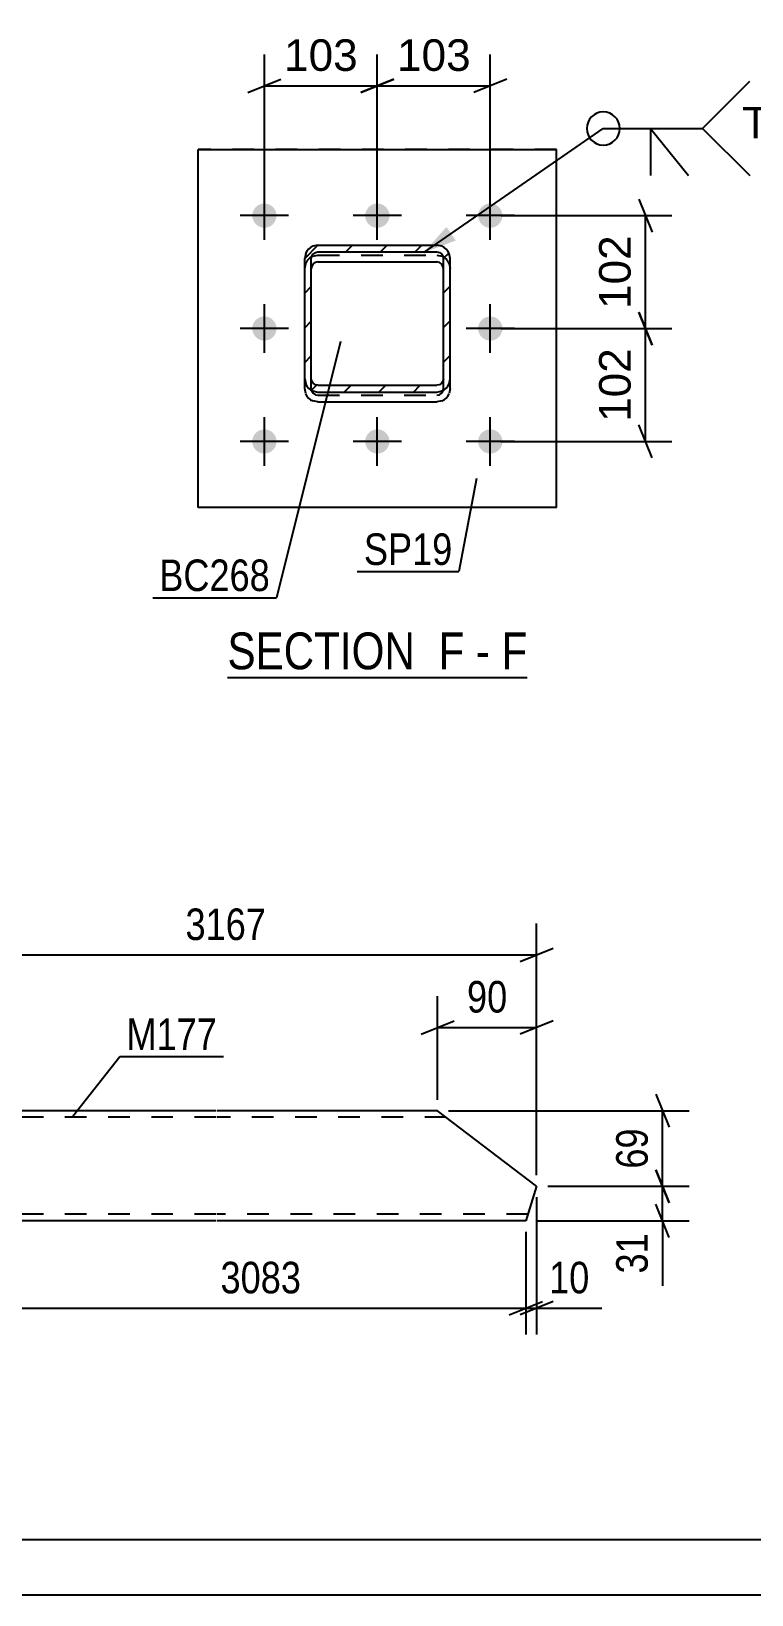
# Model space of a CAD drawing. Header units: millimetres. Extents: x 0 to 841, y 0 to 594.
# Drawn here: x 258.1 to 323.4, y 0 to 141.9 of the extents above; entities that cross this region are included whole.
import ezdxf

# ---------------------------------------------------------------- set-up
doc = ezdxf.new("R2010")
doc.units = ezdxf.units.MM
doc.linetypes.add('DXK_LINE_DOT2', pattern=[3.9198, 1.9599, -1.9599])
doc.styles.add('Arial', font='ARIAL.TTF', dxfattribs={"height": 0.2})
doc.styles.add('Arial Narrow', font='ARIALN.TTF', dxfattribs={"height": 0.2})

# ---------------------------------------------------------------- blocks, each defined once
blk = doc.blocks.new('Unknown-318465150-1115')
at = {"color": 5, "linetype": 'Continuous'}
for p, q in [((5, 5), (836, 5)), ((0, 0), (841, 0))]:
    blk.add_line(p, q, dxfattribs=at)
blk = doc.blocks.new('Unknown-318465150-49 - 2904')
at = {"color": 6, "linetype": 'Continuous'}
blk.add_line((275.87, 83.26), (303.08, 83.26), dxfattribs=at)
at = {"color": 0, "linetype": 'Continuous'}
for points in [[(293.98, 84.01), (293.98, 87.51), (275.87, 87.51), (275.87, 84.01)], [(297.37, 84.01), (297.37, 87.51), (295.03, 87.51), (295.03, 84.01)], [(299.69, 84.01), (299.69, 87.51), (298.42, 87.51), (298.42, 84.01)], [(303.08, 84.01), (303.08, 87.51), (300.74, 87.51), (300.74, 84.01)]]:
    blk.add_wipeout(points, dxfattribs=at)
at = {"color": 7, "linetype": 'Continuous', "style": 'Arial Narrow'}
for s, p in [('SECTION ', (275.87, 84.01)), ('F', (295.03, 84.01)), ('F', (300.74, 84.01)), ('-', (298.42, 84.01))]:
    blk.add_text(s, height=3.34, dxfattribs=at).set_placement(p)
blk = doc.blocks.new('Part-318465150-2916 - 2904')
at = {"color": 2, "linetype": 'Continuous'}
for p, q in [((273.22, 131.19), (305.72, 131.19)), ((273.22, 98.69), (273.22, 131.19)), ((305.72, 98.69), (305.72, 131.19)), ((305.72, 98.69), (273.22, 98.69))]:
    blk.add_line(p, q, dxfattribs=at)
at = {"color": 7, "linetype": 'DXK_LINE_DOT2'}
for p, q in [((305.72, 131.19), (273.22, 131.19)), ((305.72, 98.69), (273.22, 98.69))]:
    blk.add_line(p, q, dxfattribs=at)
blk = doc.blocks.new('Part-318465150-3003 - 2904')
at = {"linetype": 'Continuous'}
h = blk.add_hatch(dxfattribs=at)
h.set_pattern_fill('', scale=0.7, style=0, pattern_type=0)
h.set_pattern_definition([(45, (284.0763, 122.4975), (-1.57154, 1.57154), [])])
h.paths.add_polyline_path([(294.88, 122.5), (284.08, 122.5), (283.62, 122.41), (283.23, 122.14), (282.97, 121.75), (282.88, 121.29), (282.88, 110.39), (282.97, 109.93), (283.23, 109.54), (283.62, 109.28), (284.08, 109.18), (294.88, 109.18), (295.34, 109.28), (295.72, 109.54), (295.98, 109.93), (296.08, 110.39), (296.08, 121.29), (295.98, 121.75), (295.72, 122.14), (295.34, 122.41)])
h.paths.add_polyline_path([(295.43, 121.52), (295.48, 121.29), (295.48, 110.39), (295.43, 110.16), (295.3, 109.97), (295.11, 109.83), (294.88, 109.79), (284.08, 109.79), (283.85, 109.83), (283.65, 109.97), (283.52, 110.16), (283.48, 110.39), (283.48, 121.29), (283.52, 121.52), (283.65, 121.72), (283.85, 121.85), (284.08, 121.89), (294.88, 121.89), (295.11, 121.85), (295.3, 121.72)])
at = {"color": 2, "linetype": 'Continuous'}
for p, q in [((284.08, 122.5), (283.62, 122.41)), ((284.08, 122.5), (294.88, 122.5)), ((295.34, 122.41), (294.88, 122.5)), ((282.97, 121.75), (282.88, 121.29)), ((282.88, 110.39), (282.88, 121.29)), ((283.48, 121.29), (283.52, 121.52)), ((283.48, 110.39), (283.48, 121.29)), ((283.52, 121.52), (283.65, 121.72)), ((283.65, 120.81), (283.52, 120.61)), ((283.65, 121.72), (283.85, 121.85)), ((283.85, 120.94), (283.65, 120.81)), ((283.85, 121.85), (284.08, 121.89)), ((284.08, 120.99), (283.85, 120.94)), ((284.08, 121.89), (294.88, 121.89)), ((284.08, 120.99), (294.88, 120.99)), ((294.88, 121.89), (295.11, 121.85)), ((295.11, 120.94), (294.88, 120.99)), ((295.11, 121.85), (295.3, 121.72)), ((295.3, 120.81), (295.11, 120.94)), ((295.3, 121.72), (295.43, 121.52)), ((295.43, 120.61), (295.3, 120.81)), ((295.43, 121.52), (295.48, 121.29)), ((295.48, 110.39), (295.48, 121.29)), ((296.08, 121.29), (295.98, 121.75)), ((296.08, 110.39), (296.08, 121.29)), ((283.52, 120.61), (283.48, 120.38)), ((295.48, 120.38), (295.43, 120.61)), ((282.88, 109.49), (282.88, 110.39)), ((282.88, 110.39), (282.97, 109.93)), ((282.97, 109.03), (282.88, 109.49)), ((283.52, 110.16), (283.48, 110.39)), ((283.65, 109.97), (283.52, 110.16)), ((283.85, 109.83), (283.65, 109.97)), ((284.08, 109.79), (283.85, 109.83)), ((284.08, 109.79), (294.88, 109.79)), ((295.11, 109.83), (294.88, 109.79)), ((295.3, 109.97), (295.11, 109.83)), ((295.43, 110.16), (295.3, 109.97)), ((295.48, 110.39), (295.43, 110.16)), ((295.98, 109.93), (296.08, 110.39)), ((296.08, 109.49), (295.98, 109.03)), ((296.08, 109.49), (296.08, 110.39)), ((283.62, 109.28), (284.08, 109.18)), ((284.08, 108.28), (283.62, 108.37)), ((284.08, 109.18), (294.88, 109.18)), ((284.08, 108.28), (294.88, 108.28)), ((294.88, 109.18), (295.34, 109.28)), ((295.34, 108.37), (294.88, 108.28))]:
    blk.add_line(p, q, dxfattribs=at)
at = {"color": 7, "linetype": 'DXK_LINE_DOT2'}
for p, q in [((282.88, 110.39), (282.88, 121.29)), ((282.88, 120.38), (282.97, 120.84)), ((283.48, 109.49), (283.48, 121.29)), ((283.62, 121.5), (284.08, 121.59)), ((284.08, 121.59), (294.88, 121.59)), ((294.88, 121.59), (295.34, 121.5)), ((295.48, 109.49), (295.48, 121.29)), ((295.98, 120.84), (296.08, 120.38)), ((296.08, 110.39), (296.08, 121.29)), ((283.48, 109.49), (283.52, 109.26)), ((295.43, 109.26), (295.48, 109.49)), ((283.52, 109.26), (283.65, 109.06)), ((283.65, 109.06), (283.85, 108.93)), ((283.85, 108.93), (284.08, 108.88)), ((284.08, 108.88), (294.88, 108.88)), ((294.88, 108.88), (295.11, 108.93)), ((295.11, 108.93), (295.3, 109.06)), ((295.3, 109.06), (295.43, 109.26))]:
    blk.add_line(p, q, dxfattribs=at)
at = {"color": 2, "linetype": 'Continuous'}
for centre, start, end in [((284.08, 121.29), 112.7469, 157.7454), ((294.87, 121.29), 22.2546, 67.2531), ((284.08, 110.39), 202.2546, 247.2531), ((294.87, 110.39), 292.7469, 337.7454), ((284.08, 109.48), 202.2546, 247.2531), ((294.87, 109.48), 292.7469, 337.7454)]:
    blk.add_arc(centre, 1.21, start, end, dxfattribs=at)
at = {"color": 7, "linetype": 'DXK_LINE_DOT2'}
for centre, start, end in [((284.08, 120.39), 112.7469, 157.7454), ((294.87, 120.39), 22.2546, 67.2531)]:
    blk.add_arc(centre, 1.21, start, end, dxfattribs=at)
blk = doc.blocks.new('Bolt-318465150-3009 - 2904')
at = {"linetype": 'Continuous'}
for points in [[(279.22, 124.09, -1), (279.22, 126.29, -1)], [(289.47, 124.09, -1), (289.47, 126.29, -1)], [(299.72, 124.09, -1), (299.72, 126.29, -1)], [(279.22, 113.84, -1), (279.22, 116.04, -1)], [(299.72, 113.84, -1), (299.72, 116.04, -1)], [(279.22, 103.59, -1), (279.22, 105.79, -1)], [(289.47, 103.59, -1), (289.47, 105.79, -1)], [(299.72, 103.59, -1), (299.72, 105.79, -1)]]:
    blk.add_hatch(color=1, dxfattribs=at).paths.add_polyline_path(points)
at = {"color": 1, "linetype": 'Continuous'}
for p, q in [((279.22, 122.99), (279.22, 127.39)), ((289.47, 122.99), (289.47, 127.39)), ((299.72, 122.99), (299.72, 127.39)), ((281.42, 125.19), (277.02, 125.19)), ((291.67, 125.19), (287.27, 125.19)), ((301.92, 125.19), (297.52, 125.19)), ((279.22, 112.74), (279.22, 117.14)), ((299.72, 112.74), (299.72, 117.14)), ((281.42, 114.94), (277.02, 114.94)), ((301.92, 114.94), (297.52, 114.94)), ((279.22, 102.49), (279.22, 106.89)), ((289.47, 102.49), (289.47, 106.89)), ((299.72, 102.49), (299.72, 106.89)), ((281.42, 104.69), (277.02, 104.69)), ((291.67, 104.69), (287.27, 104.69)), ((301.92, 104.69), (297.52, 104.69))]:
    blk.add_line(p, q, dxfattribs=at)
blk = doc.blocks.new('Part-318465150-2193 - 2177')
at = {"color": 2, "linetype": 'Continuous'}
for p, q in [((247.49, 39.54), (248.87, 43.94)), ((274.84, 43.94), (248.87, 43.94)), ((294.94, 43.94), (274.94, 43.94)), ((303.93, 37.08), (294.94, 43.94)), ((254.84, 33.94), (247.49, 39.54)), ((303.93, 37.08), (302.95, 33.94)), ((274.84, 33.94), (254.84, 33.94)), ((302.95, 33.94), (274.94, 33.94))]:
    blk.add_line(p, q, dxfattribs=at)
at = {"color": 7, "linetype": 'DXK_LINE_DOT2'}
for p, q in [((274.84, 43.34), (248.68, 43.34)), ((295.73, 43.34), (274.94, 43.34)), ((274.84, 34.54), (254.05, 34.54)), ((303.14, 34.54), (274.94, 34.54))]:
    blk.add_line(p, q, dxfattribs=at)
blk = doc.blocks.new('StraightDimension-318465150-7246 - 2904')
at = {"color": 7, "linetype": 'Continuous'}
for p, q in [((313.21, 116.44), (314.41, 113.44)), ((300.72, 114.94), (316.21, 114.94)), ((313.81, 104.69), (313.81, 114.94)), ((314.41, 103.19), (313.21, 106.19)), ((300.72, 104.69), (316.21, 104.69))]:
    blk.add_line(p, q, dxfattribs=at)
at = {"color": 0}
blk.add_wipeout([(313.06, 113.75), (308.86, 113.75), (308.86, 105.87), (313.06, 105.87)], dxfattribs=at)
at = {"color": 3, "style": 'Arial'}
blk.add_text('102', height=2.865, rotation=90.0002, dxfattribs=at).set_placement((312.46, 106.47))
blk = doc.blocks.new('StraightDimension-318465150-7248 - 2904')
at = {"color": 7, "linetype": 'Continuous'}
for p, q in [((313.21, 126.69), (314.41, 123.69)), ((300.72, 125.19), (316.21, 125.19)), ((313.81, 114.94), (313.81, 125.19)), ((314.41, 113.44), (313.21, 116.44)), ((300.72, 114.94), (316.21, 114.94))]:
    blk.add_line(p, q, dxfattribs=at)
at = {"color": 0}
blk.add_wipeout([(313.06, 124), (308.86, 124), (308.86, 116.12), (313.06, 116.12)], dxfattribs=at)
at = {"color": 3, "style": 'Arial'}
blk.add_text('102', height=2.865, rotation=90.0002, dxfattribs=at).set_placement((312.46, 116.72))
blk = doc.blocks.new('StraightDimension-318465150-7250 - 2904')
at = {"color": 7, "linetype": 'Continuous'}
for p, q in [((279.22, 126.19), (279.22, 139.83)), ((289.47, 126.19), (289.47, 139.83)), ((277.72, 136.38), (280.72, 137.58)), ((279.22, 136.98), (289.47, 136.98)), ((290.97, 137.58), (287.97, 136.38))]:
    blk.add_line(p, q, dxfattribs=at)
at = {"color": 0}
blk.add_wipeout([(288.28, 137.73), (288.28, 141.93), (280.41, 141.93), (280.41, 137.73)], dxfattribs=at)
at = {"color": 3, "style": 'Arial'}
blk.add_text('103', height=2.865, dxfattribs=at).set_placement((281.01, 138.33))
blk = doc.blocks.new('StraightDimension-318465150-7252 - 2904')
at = {"color": 7, "linetype": 'Continuous'}
for p, q in [((289.47, 126.19), (289.47, 139.83)), ((299.72, 126.19), (299.72, 139.83)), ((287.97, 136.38), (290.97, 137.58)), ((289.47, 136.98), (299.72, 136.98)), ((301.22, 137.58), (298.22, 136.38))]:
    blk.add_line(p, q, dxfattribs=at)
at = {"color": 0}
blk.add_wipeout([(298.53, 137.73), (298.53, 141.93), (290.66, 141.93), (290.66, 137.73)], dxfattribs=at)
at = {"color": 3, "style": 'Arial'}
blk.add_text('103', height=2.865, dxfattribs=at).set_placement((291.26, 138.33))
blk = doc.blocks.new('StraightDimension-318465150-2255 - 2177')
at = {"color": 7, "linetype": 'Continuous'}
for p, q in [((254.84, 32.94), (254.84, 23.61)), ((302.95, 32.94), (302.95, 23.61)), ((256.34, 26.61), (253.34, 25.41)), ((254.84, 26.01), (302.95, 26.01)), ((301.45, 25.41), (304.45, 26.61))]:
    blk.add_line(p, q, dxfattribs=at)
at = {"color": 0}
blk.add_wipeout([(283.15, 26.76), (283.15, 30.96), (274.64, 30.96), (274.64, 26.76)], dxfattribs=at)
at = {"color": 3, "style": 'Arial Narrow'}
blk.add_text('3083', height=2.863, dxfattribs=at).set_placement((275.24, 27.36))
blk = doc.blocks.new('StraightDimension-318465150-2242 - 2177')
at = {"color": 7, "linetype": 'Continuous'}
for p, q in [((303.93, 36.08), (303.93, 23.61)), ((302.95, 32.94), (302.95, 23.61)), ((301.45, 25.41), (304.45, 26.61)), ((305.43, 26.61), (302.43, 25.41)), ((302.95, 26.01), (303.93, 26.01)), ((303.93, 26.01), (309.84, 26.01)), ((303.93, 26.01), (309.84, 26.01))]:
    blk.add_line(p, q, dxfattribs=at)
at = {"color": 0}
blk.add_wipeout([(309.31, 26.76), (309.31, 30.96), (304.46, 30.96), (304.46, 26.76)], dxfattribs=at)
at = {"color": 3, "style": 'Arial Narrow'}
blk.add_text('10', height=2.863, dxfattribs=at).set_placement((305.06, 27.36))
blk = doc.blocks.new('StraightDimension-318465150-2311 - 2177')
at = {"color": 7, "linetype": 'Continuous'}
for p, q in [((314.76, 45.44), (315.96, 42.44)), ((295.94, 43.94), (317.76, 43.94)), ((315.36, 37.08), (315.36, 43.94)), ((315.96, 35.58), (314.76, 38.58)), ((304.93, 37.08), (317.76, 37.08))]:
    blk.add_line(p, q, dxfattribs=at)
at = {"color": 0}
blk.add_wipeout([(314.61, 42.94), (310.41, 42.94), (310.41, 38.08), (314.61, 38.08)], dxfattribs=at)
at = {"color": 3, "style": 'Arial Narrow'}
blk.add_text('69', height=2.863, rotation=90.0002, dxfattribs=at).set_placement((314.01, 38.68))
blk = doc.blocks.new('StraightDimension-318465150-2335 - 2177')
at = {"color": 7, "linetype": 'Continuous'}
for p, q in [((314.76, 38.58), (315.96, 35.58)), ((304.93, 37.08), (317.76, 37.08)), ((315.36, 33.94), (315.36, 37.08)), ((315.96, 32.44), (314.76, 35.44)), ((303.95, 33.94), (317.76, 33.94)), ((315.36, 33.94), (315.36, 28.03)), ((315.36, 33.94), (315.36, 28.03))]:
    blk.add_line(p, q, dxfattribs=at)
at = {"color": 0}
blk.add_wipeout([(314.61, 33.41), (310.41, 33.41), (310.41, 28.56), (314.61, 28.56)], dxfattribs=at)
at = {"color": 3, "style": 'Arial Narrow'}
blk.add_text('31', height=2.863, rotation=90.0002, dxfattribs=at).set_placement((314.01, 29.16))
blk = doc.blocks.new('StraightDimension-318465150-2401 - 2177')
at = {"color": 7, "linetype": 'Continuous'}
for p, q in [((247.49, 40.54), (247.49, 60.93)), ((303.93, 38.08), (303.93, 60.93)), ((248.99, 58.68), (245.99, 57.48)), ((302.43, 57.48), (305.43, 58.68)), ((247.49, 58.08), (303.93, 58.08))]:
    blk.add_line(p, q, dxfattribs=at)
at = {"color": 0}
blk.add_wipeout([(279.97, 58.83), (279.97, 63.03), (271.46, 63.03), (271.46, 58.83)], dxfattribs=at)
at = {"color": 3, "style": 'Arial Narrow'}
blk.add_text('3167', height=2.863, dxfattribs=at).set_placement((272.06, 59.43))
blk = doc.blocks.new('StraightDimension-318465150-15582 - 2177')
at = {"color": 7, "linetype": 'Continuous'}
for p, q in [((294.94, 44.94), (294.94, 54.35)), ((303.93, 38.08), (303.93, 54.35)), ((293.44, 50.9), (296.44, 52.1)), ((294.94, 51.5), (303.93, 51.5)), ((305.43, 52.1), (302.43, 50.9))]:
    blk.add_line(p, q, dxfattribs=at)
at = {"color": 0}
blk.add_wipeout([(301.86, 52.25), (301.86, 56.45), (297.01, 56.45), (297.01, 52.25)], dxfattribs=at)
at = {"color": 3, "style": 'Arial Narrow'}
blk.add_text('90', height=2.863, dxfattribs=at).set_placement((297.61, 52.85))
blk = doc.blocks.new('Mark-318465150-2912 - 2904')
at = {"color": 0}
blk.add_wipeout([(296.28, 93.48), (296.28, 96.48), (288.25, 96.48), (288.25, 93.48)], dxfattribs=at)
blk.add_wipeout([(296.28, 93.48), (296.28, 96.48), (288.25, 96.48), (288.25, 93.48)], dxfattribs=at)
at = {"color": 30, "linetype": 'Continuous'}
for p in [(298.48, 101.33), (287.65, 92.88)]:
    blk.add_line(p, (296.88, 92.88), dxfattribs=at)
at = {"color": 3, "style": 'Arial Narrow'}
blk.add_text('SP19', height=2.863, dxfattribs=at).set_placement((288.25, 93.48))
blk = doc.blocks.new('WeldMark-318465150-3094 - 2904')
at = {"linetype": 'Continuous'}
blk.add_hatch(color=30, dxfattribs=at).paths.add_polyline_path([(296.59, 122.93), (293.7, 121.84), (295.74, 124.16)])
at = {"color": 30, "linetype": 'Continuous'}
for p, q in [((293.7, 121.84), (309.98, 133.1)), ((309.98, 133.1), (318.98, 133.1))]:
    blk.add_line(p, q, dxfattribs=at)
at = {"color": 3, "linetype": 'Continuous'}
for q in [(317.7, 128.82), (314.27, 128.82)]:
    blk.add_line((314.27, 133.1), q, dxfattribs=at)
for start, end in [(90, 270), (270, 90)]:
    blk.add_arc((309.98, 133.1), 1.5, start, end, dxfattribs=at)
at = {"color": 0, "linetype": 'Continuous'}
blk.add_wipeout([(330.36, 132.2), (330.36, 135.2), (322.58, 135.2), (322.58, 132.2)], dxfattribs=at)
blk.add_wipeout([(330.36, 132.2), (330.36, 135.2), (322.58, 135.2), (322.58, 132.2)], dxfattribs=at)
at = {"color": 3, "linetype": 'Continuous'}
for q in [(323.27, 137.39), (323.27, 128.82)]:
    blk.add_line((318.98, 133.1), q, dxfattribs=at)
at = {"color": 3, "linetype": 'Continuous', "style": 'Arial'}
blk.add_text('TYP', height=2.865, dxfattribs=at).set_placement((322.58, 132.2))
blk = doc.blocks.new('Mark-318465150-2999 - 2904')
at = {"color": 0}
blk.add_wipeout([(279.72, 91.11), (279.72, 94.11), (269.68, 94.11), (269.68, 91.11)], dxfattribs=at)
blk.add_wipeout([(279.72, 91.11), (279.72, 94.11), (269.68, 94.11), (269.68, 91.11)], dxfattribs=at)
at = {"color": 30, "linetype": 'Continuous'}
for p in [(286.13, 113.76), (269.08, 90.51)]:
    blk.add_line(p, (280.32, 90.51), dxfattribs=at)
at = {"color": 3, "style": 'Arial Narrow'}
blk.add_text('BC268', height=2.863, dxfattribs=at).set_placement((269.68, 91.11))
blk = doc.blocks.new('Mark-318465150-2189 - 2177')
at = {"color": 0}
blk.add_wipeout([(274.92, 49.45), (274.92, 52.45), (266.7, 52.45), (266.7, 49.45)], dxfattribs=at)
blk.add_wipeout([(274.92, 49.45), (274.92, 52.45), (266.7, 52.45), (266.7, 49.45)], dxfattribs=at)
at = {"color": 30, "linetype": 'Continuous'}
for p, q in [((261.84, 43.44), (266.1, 48.85)), ((266.1, 48.85), (275.52, 48.85))]:
    blk.add_line(p, q, dxfattribs=at)
at = {"color": 3, "style": 'Arial Narrow'}
blk.add_text('M177', height=2.863, dxfattribs=at).set_placement((266.7, 49.45))

msp = doc.modelspace()

# ---------------------------------------------------------------- block references
for name in ['Unknown-318465150-1115', 'Part-318465150-2916 - 2904', 'Bolt-318465150-3009 - 2904', 'Part-318465150-3003 - 2904', 'Part-318465150-2193 - 2177']:
    msp.add_blockref(name, (0, 0))

# ---------------------------------------------------------------- next in the draw order: block references
for name in ['StraightDimension-318465150-7250 - 2904', 'StraightDimension-318465150-7246 - 2904', 'Mark-318465150-2999 - 2904', 'Mark-318465150-2912 - 2904', 'Unknown-318465150-49 - 2904', 'StraightDimension-318465150-2255 - 2177']:
    msp.add_blockref(name, (0, 0))

# ---------------------------------------------------------------- next in the draw order: block references
for name in ['StraightDimension-318465150-7248 - 2904', 'StraightDimension-318465150-2242 - 2177']:
    msp.add_blockref(name, (0, 0))

# ---------------------------------------------------------------- next in the draw order: block references
for name in ['StraightDimension-318465150-7252 - 2904', 'StraightDimension-318465150-2311 - 2177']:
    msp.add_blockref(name, (0, 0))

# ---------------------------------------------------------------- next in the draw order: block references
for name in ['WeldMark-318465150-3094 - 2904', 'StraightDimension-318465150-2335 - 2177']:
    msp.add_blockref(name, (0, 0))

# ---------------------------------------------------------------- next in the draw order: block references
msp.add_blockref('StraightDimension-318465150-2401 - 2177', (0, 0))

# ---------------------------------------------------------------- next in the draw order: block references
for name in ['StraightDimension-318465150-15582 - 2177', 'Mark-318465150-2189 - 2177']:
    msp.add_blockref(name, (0, 0))

doc.saveas('drawing.dxf')
